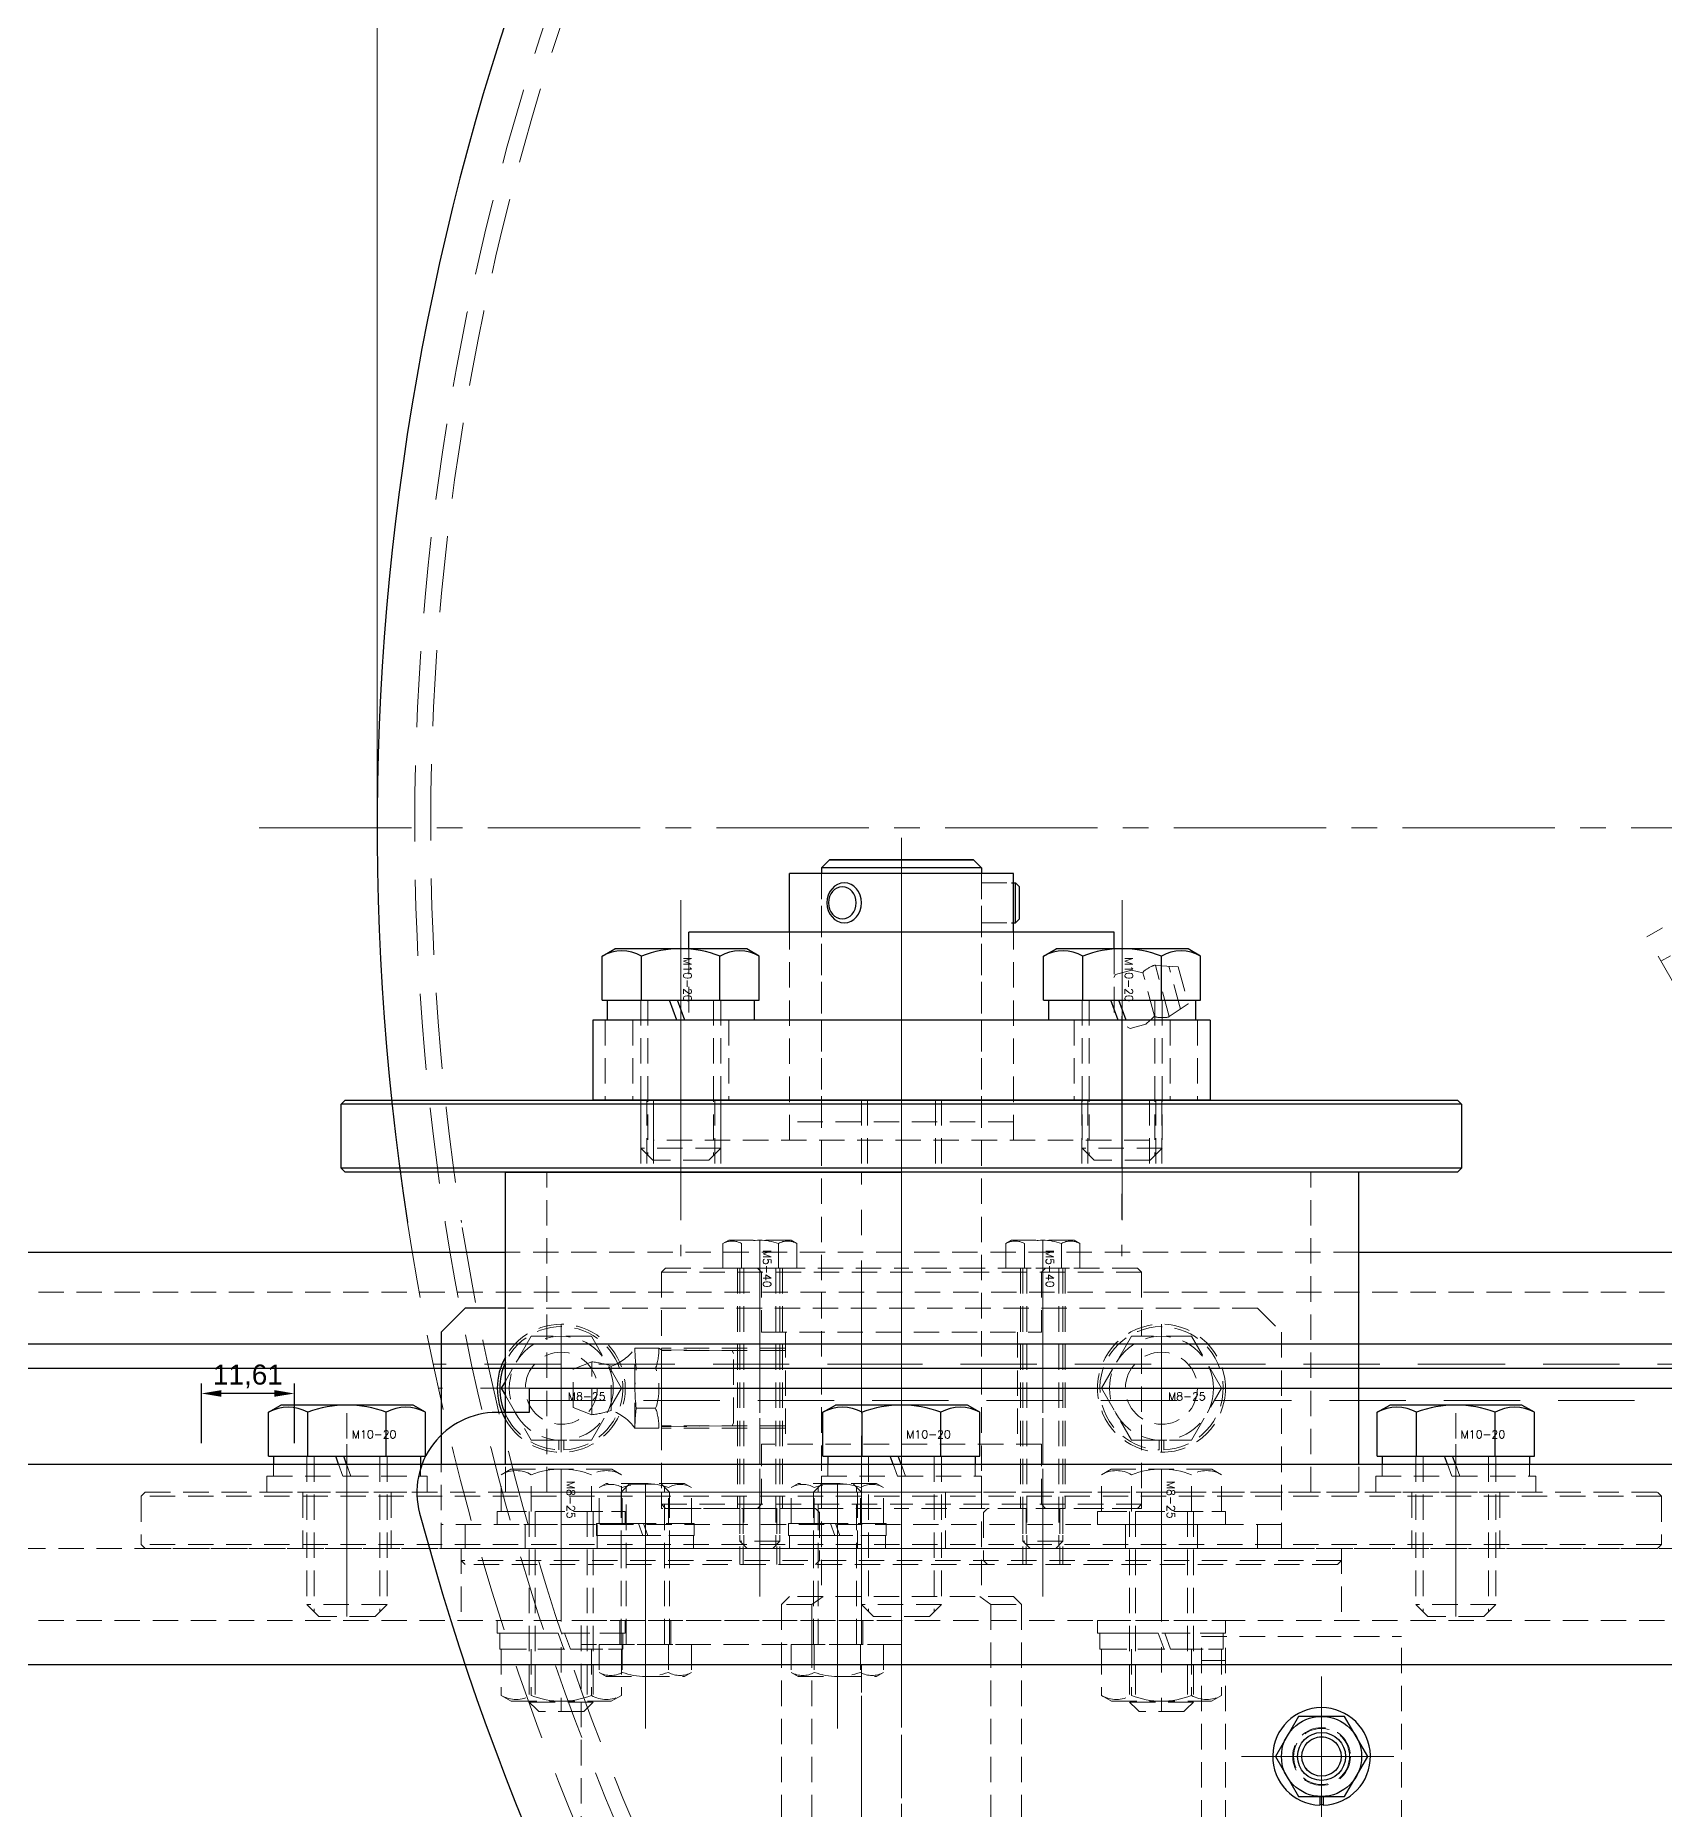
# Model space of a CAD drawing. Header units: millimetres. Extents: x 0 to 10987, y 0 to 7892.
# Drawn here: x 2085.9 to 2289.4, y 6575.8 to 6797.5 of the extents above; entities that cross this region are included whole.
import ezdxf

# ---------------------------------------------------------------- set-up
doc = ezdxf.new("R2010")
doc.units = ezdxf.units.MM
doc.linetypes.add('CENTER2', pattern=[28.575, 19.05, -3.175, 3.175, -3.175])
doc.linetypes.add('HIDDEN2', pattern=[4.7625, 3.175, -1.5875])
for name, color, linetype, lineweight in [('01_外形線', 7, 'Continuous', 25), ('03_かくれ線', 6, 'HIDDEN2', 13), ('04_中心線', 1, 'CENTER2', 9), ('07_寸法線', 3, 'Continuous', 9)]:
    doc.layers.add(name, color=color, linetype=linetype, lineweight=lineweight)
doc.styles.add('KSS_TXT', font='txt.shx', dxfattribs={"bigfont": 'extfont2.shx'})
doc.styles.get("Standard").update_dxf_attribs({"font": 'arial.ttf'})
doc.styles.add('寸法用', font='simplex.shx', dxfattribs={"width": 0.8, "bigfont": '@extfont2.shx'})
doc.dimstyles.new('ISO-25', dxfattribs={"dimtxt": 2.5, "dimasz": 2.5, "dimexe": 1.25, "dimexo": 0.625, "dimtad": 1, "dimtxsty": 'Standard', "dimcen": 2.5, "dimadec": 0, "dimazin": 0, "dimtfac": 1, "dimtmove": 0, "dimatfit": 3, "dimfxl": 1, "dimarcsym": 0})
doc.dimstyles.new('機械製図用', dxfattribs={"dimtxt": 3.5, "dimasz": 3.5, "dimexe": 2, "dimexo": 0, "dimgap": 1.2, "dimtad": 1, "dimdsep": 46, "dimtxsty": '寸法用', "dimblk": 'OPEN30', "dimcen": 0, "dimclrd": 256, "dimclre": 256, "dimclrt": 7, "dimazin": 2, "dimtm": 1e-09, "dimtfac": 0.75, "dimtmove": 0, "dimatfit": 3, "dimldrblk": 'OPEN30', "dimfxl": 1, "dimlwd": -1, "dimlwe": -1, "dimarcsym": 0})

# ---------------------------------------------------------------- blocks, each defined once
blk = doc.blocks.new('_Open30')
at = {"color": 0, "linetype": 'ByBlock', "lineweight": -2}
for p, q in [((-1, 0.268), (0, 0)), ((0, 0), (-1, -0.268)), ((0, 0), (-1, 0))]:
    blk.add_line(p, q, dxfattribs=at)
blk = doc.blocks.new('*D387')
at = {"layer": '07_寸法線', "transparency": 16777216}
for p, q in [((2029.08, 6791.94), (2029.08, 6839.85)), ((2128.58, 6701.44), (2128.58, 6839.85)), ((2125.08, 6837.85), (2032.58, 6837.85))]:
    blk.add_line(p, q, dxfattribs=at)
at = {"layer": 'Defpoints', "color": 0, "transparency": 16777216}
for p in [(2029.08, 6837.85), (2029.08, 6788.94), (2128.58, 6698.44)]:
    blk.add_point(p, dxfattribs=at)
at = {"layer": '07_寸法線', "transparency": 16777216, "xscale": 3.5, "yscale": 3.5, "zscale": 3.5, "rotation": 180}
blk.add_blockref('_Open30', (2029.08, 6837.85), dxfattribs=at)
at = {"layer": '07_寸法線', "transparency": 16777216, "xscale": 3.5, "yscale": 3.5, "zscale": 3.5}
blk.add_blockref('_Open30', (2128.58, 6837.85), dxfattribs=at)
at = {"layer": '07_寸法線', "color": 7, "transparency": 16777216, "insert": (2078.83, 6854.29), "char_height": 20, "attachment_point": 5, "style": '寸法用'}
blk.add_mtext('(100)', dxfattribs=at)
blk = doc.blocks.new('*D406')
at = {"layer": '01_外形線', "color": 0, "lineweight": -2, "transparency": 16777216}
for p, q in [((2106.6, 6621.57), (2106.6, 6629.04)), ((2115.72, 6627.79), (2109.1, 6627.79)), ((2118.22, 6621.57), (2118.22, 6629.04))]:
    blk.add_line(p, q, dxfattribs=at)
at = {"layer": '01_外形線', "color": 0, "transparency": 16777216}
for points in [[(2109.1, 6628.21), (2109.1, 6627.38), (2106.6, 6627.79)], [(2115.72, 6628.21), (2115.72, 6627.38), (2118.22, 6627.79)]]:
    blk.add_solid(points, dxfattribs=at)
at = {"layer": 'Defpoints', "color": 0, "transparency": 16777216}
for p in [(2106.6, 6627.79), (2106.6, 6620.94), (2118.22, 6620.94)]:
    blk.add_point(p, dxfattribs=at)
at = {"layer": '01_外形線', "color": 0, "transparency": 16777216, "insert": (2112.41, 6629.92), "char_height": 2.5, "attachment_point": 5}
blk.add_mtext('11,61', dxfattribs=at)
blk = doc.blocks.new('*D435')
at = {"layer": '07_寸法線', "transparency": 16777216}
for p, q in [((2029.08, 6791.94), (2029.08, 6974.12)), ((2206.63, 6947.39), (2206.63, 6974.12)), ((2203.13, 6972.12), (2032.58, 6972.12))]:
    blk.add_line(p, q, dxfattribs=at)
at = {"layer": 'Defpoints', "color": 0, "transparency": 16777216}
for p in [(2029.08, 6972.12), (2206.63, 6944.39), (2029.08, 6788.94)]:
    blk.add_point(p, dxfattribs=at)
at = {"layer": '07_寸法線', "transparency": 16777216, "xscale": 3.5, "yscale": 3.5, "zscale": 3.5, "rotation": 180}
blk.add_blockref('_Open30', (2029.08, 6972.12), dxfattribs=at)
at = {"layer": '07_寸法線', "transparency": 16777216, "xscale": 3.5, "yscale": 3.5, "zscale": 3.5}
blk.add_blockref('_Open30', (2206.63, 6972.12), dxfattribs=at)
at = {"layer": '07_寸法線', "color": 7, "transparency": 16777216, "insert": (2117.85, 6988.56), "char_height": 20, "attachment_point": 5, "style": '寸法用'}
blk.add_mtext('(178)', dxfattribs=at)

msp = doc.modelspace()

# ---------------------------------------------------------------- linework, layer by layer
at = {"layer": '01_外形線'}
for p, q in [((2184.078, 6693.442), (2185.078, 6694.442)), ((2184.078, 6693.442), (2185.078, 6694.442)), ((2203.078, 6694.442), (2185.078, 6694.442)), ((2185.078, 6694.442), (2203.078, 6694.442)), ((2204.078, 6693.442), (2203.078, 6694.442)), ((2203.078, 6694.442), (2204.078, 6693.442)), ((2208.078, 6692.742), (2180.078, 6692.742)), ((2180.078, 6685.442), (2180.078, 6692.742)), ((2204.078, 6693.442), (2184.078, 6693.442)), ((2204.078, 6693.442), (2184.078, 6693.442)), ((2184.078, 6693.442), (2184.078, 6692.742)), ((2204.078, 6693.442), (2204.078, 6692.742)), ((2207.853, 6691.592), (2208.353, 6691.592)), ((2208.078, 6685.442), (2208.078, 6692.742)), ((2208.853, 6691.092), (2208.353, 6691.592)), ((2208.353, 6686.592), (2208.353, 6691.592)), ((2208.853, 6687.092), (2208.853, 6691.092)), ((2208.853, 6687.092), (2208.353, 6686.592)), ((2220.655, 6685.442), (2167.501, 6685.442)), ((2167.501, 6683.342), (2167.501, 6685.442)), ((2207.853, 6686.592), (2208.353, 6686.592)), ((2220.655, 6683.342), (2220.655, 6685.442)), ((2156.686, 6682.438), (2158.251, 6683.342)), ((2156.686, 6676.942), (2156.686, 6682.438)), ((2174.751, 6683.342), (2158.251, 6683.342)), ((2161.593, 6676.942), (2161.593, 6682.438)), ((2171.408, 6676.942), (2171.408, 6682.438)), ((2176.316, 6682.438), (2174.751, 6683.342)), ((2176.316, 6676.942), (2176.316, 6682.438)), ((2211.84, 6682.438), (2213.405, 6683.342)), ((2211.84, 6676.942), (2211.84, 6682.438)), ((2229.905, 6683.342), (2213.405, 6683.342)), ((2216.748, 6676.942), (2216.748, 6682.438)), ((2226.563, 6676.942), (2226.563, 6682.438)), ((2231.47, 6682.438), (2229.905, 6683.342)), ((2231.47, 6676.942), (2231.47, 6682.438)), ((2156.686, 6676.942), (2176.316, 6676.942)), ((2157.301, 6676.942), (2157.301, 6674.442)), ((2166.001, 6674.442), (2165.091, 6676.942)), ((2167.001, 6674.442), (2166.091, 6676.942)), ((2175.701, 6674.442), (2175.701, 6676.942)), ((2211.84, 6676.942), (2231.47, 6676.942)), ((2212.455, 6676.942), (2212.455, 6674.442)), ((2221.155, 6674.442), (2220.245, 6676.942)), ((2222.155, 6674.442), (2221.245, 6676.942)), ((2230.855, 6674.442), (2230.855, 6676.942)), ((2232.655, 6674.442), (2155.501, 6674.442)), ((2155.501, 6674.442), (2155.501, 6664.442)), ((2175.701, 6674.442), (2157.301, 6674.442)), ((2230.855, 6674.442), (2212.455, 6674.442)), ((2232.655, 6674.442), (2232.655, 6664.442)), ((2124.078, 6663.942), (2124.578, 6664.442)), ((2124.078, 6655.942), (2124.078, 6663.942)), ((2264.078, 6663.942), (2124.078, 6663.942)), ((2124.578, 6664.442), (2263.578, 6664.442)), ((2232.655, 6664.442), (2155.501, 6664.442)), ((2263.578, 6664.442), (2264.078, 6663.942)), ((2264.078, 6663.942), (2264.078, 6655.942)), ((2124.578, 6655.442), (2124.078, 6655.942)), ((2264.078, 6655.942), (2124.078, 6655.942)), ((2264.078, 6655.942), (2263.578, 6655.442)), ((2263.578, 6655.442), (2124.578, 6655.442)), ((2144.585, 6655.442), (2194.078, 6655.442)), ((2144.585, 6618.942), (2144.585, 6655.442)), ((2251.228, 6655.442), (2194.078, 6655.442)), ((2251.228, 6618.942), (2251.228, 6655.442)), ((2251.228, 6645.442), (2349.078, 6645.442)), ((2029.078, 6630.942), (2829.078, 6630.942)), ((2144.585, 6629.329), (2144.073, 6628.442)), ((2144.073, 6628.442), (2144.585, 6627.555)), ((2114.981, 6625.438), (2116.546, 6626.342)), ((2114.981, 6619.942), (2114.981, 6625.438)), ((2133.046, 6626.342), (2116.546, 6626.342)), ((2119.889, 6619.942), (2119.889, 6625.438)), ((2129.704, 6619.942), (2129.704, 6625.438)), ((2134.611, 6625.438), (2133.046, 6626.342)), ((2134.611, 6619.942), (2134.611, 6625.438)), ((2184.263, 6625.438), (2185.828, 6626.342)), ((2184.263, 6619.942), (2184.263, 6625.438)), ((2202.328, 6626.342), (2185.828, 6626.342)), ((2189.171, 6619.942), (2189.171, 6625.438)), ((2198.986, 6619.942), (2198.986, 6625.438)), ((2203.893, 6625.438), (2202.328, 6626.342)), ((2203.893, 6619.942), (2203.893, 6625.438)), ((2253.545, 6625.438), (2255.11, 6626.342)), ((2253.545, 6619.942), (2253.545, 6625.438)), ((2271.61, 6626.342), (2255.11, 6626.342)), ((2258.453, 6619.942), (2258.453, 6625.438)), ((2268.268, 6619.942), (2268.268, 6625.438)), ((2273.175, 6625.438), (2271.61, 6626.342)), ((2273.175, 6619.942), (2273.175, 6625.438)), ((2114.981, 6619.942), (2134.611, 6619.942)), ((2115.596, 6619.942), (2115.596, 6618.942)), ((2123.75, 6618.942), (2123.386, 6619.942)), ((2124.75, 6618.942), (2124.386, 6619.942)), ((2133.996, 6619.942), (2133.996, 6618.942)), ((2184.263, 6619.942), (2203.893, 6619.942)), ((2184.878, 6619.942), (2184.878, 6618.942)), ((2193.032, 6618.942), (2192.668, 6619.942)), ((2194.032, 6618.942), (2193.668, 6619.942)), ((2203.278, 6619.942), (2203.278, 6618.942)), ((2253.545, 6619.942), (2273.175, 6619.942)), ((2254.16, 6619.942), (2254.16, 6618.942)), ((2262.314, 6618.942), (2261.95, 6619.942)), ((2263.314, 6618.942), (2262.95, 6619.942)), ((2272.56, 6619.942), (2272.56, 6618.942)), ((2243.691, 6587.442), (2240.805, 6582.442)), ((2249.465, 6587.442), (2243.691, 6587.442)), ((2252.352, 6582.442), (2249.465, 6587.442)), ((2240.805, 6582.442), (2243.691, 6577.442)), ((2249.465, 6577.442), (2252.352, 6582.442)), ((2243.691, 6577.442), (2249.465, 6577.442)), ((2246.353, 6577.442), (2246.353, 6576.346)), ((2246.803, 6577.442), (2246.803, 6576.346))]:
    msp.add_line(p, q, dxfattribs=at)
for points in [[(2029.078, 6618.942), (2029.078, 6645.442), (2144.585, 6645.442)], [(2144.585, 6638.442), (2139.578, 6638.442), (2136.578, 6635.442), (2136.578, 6618.942)]]:
    msp.add_lwpolyline(points, dxfattribs=at)
msp.add_lwpolyline([(2029.078, 6593.942), (2829.078, 6593.942), (2829.078, 6633.942), (2029.078, 6633.942)], close=True, dxfattribs=at)
msp.add_lwpolyline([(2147.578, 6625.423), (2143.53, 6625.423, 0.4933243), (2133.872, 6612.829, 0.7668698), (2771.284, 6612.829, 0.4933243), (2761.627, 6625.423), (2757.578, 6625.423), (2757.578, 6628.423), (2147.578, 6628.423)], format="xyb", close=True, dxfattribs=at)
msp.add_lwpolyline([(2024.078, 6618.942), (2579.078, 6618.942, -0.4142136), (2589.078, 6608.942), (2589.078, 6328.942, -0.4142136), (2579.078, 6318.942), (2024.078, 6318.942), (2024.078, 6618.942)], format="xyb", dxfattribs=at)
for radius in [5, 3, 2.458]:
    msp.add_circle((2246.578, 6582.442), radius, dxfattribs=at)
for centre, radius, start, end in [((2452.578, 6698.444), 324, 147.37005, 188.74896), ((2159.14, 6678.188), 4.907, 60.00001, 119.99999), ((2166.501, 6669.563), 13.779, 69.136, 110.864), ((2173.862, 6678.188), 4.907, 60.00001, 119.99999), ((2214.294, 6678.188), 4.907, 60.00001, 119.99999), ((2221.655, 6669.563), 13.779, 69.136, 110.864), ((2229.017, 6678.188), 4.907, 60.00001, 119.99999), ((2151.578, 6628.442), 8, 150.94678, 209.05322), ((2151.578, 6628.442), 7.7, 155.26154, 204.73846), ((2117.435, 6621.188), 4.907, 60.00001, 119.99999), ((2124.796, 6612.563), 13.779, 69.136, 110.864), ((2132.157, 6621.188), 4.907, 60.00001, 119.99999), ((2186.717, 6621.188), 4.907, 60.00001, 119.99999), ((2194.078, 6612.563), 13.779, 69.136, 110.864), ((2201.439, 6621.188), 4.907, 60.00001, 119.99999), ((2255.999, 6621.188), 4.907, 60.00001, 119.99999), ((2263.36, 6612.563), 13.779, 69.136, 110.864), ((2270.721, 6621.188), 4.907, 60.00001, 119.99999), ((2246.578, 6582.442), 6.1, 272.11385, 267.88615), ((2246.578, 6582.442), 6, 267.88615, 272.1491)]:
    msp.add_arc(centre, radius, start, end, dxfattribs=at)
at = {"layer": '01_外形線', "extrusion": (0, 0, -1)}
for centre, major_axis in [((2186.941, 6689.092), (0, -2.5)), ((2186.691, 6689.092), (0, -2))]:
    msp.add_ellipse(centre, major_axis=major_axis, ratio=0.8660254, dxfattribs=at)
at = {"layer": '03_かくれ線', "ltscale": 3, "transparency": 33554559}
for p, q in [((2351.042, 6721.696), (2287.222, 6684.849)), ((2352.033, 6718.185), (2288.99, 6681.787)), ((2314.825, 6637.039), (2287.222, 6684.849)), ((2194.359, 6631.444), (2135.581, 6631.444)), ((2268.154, 6631.444), (2194.359, 6631.444)), ((2769.575, 6631.444), (2268.154, 6631.444)), ((2193.864, 6628.444), (2136.23, 6628.444)), ((2268.648, 6628.41), (2193.864, 6628.444)), ((2768.926, 6628.444), (2268.648, 6628.41))]:
    msp.add_line(p, q, dxfattribs=at)
at = {"layer": '03_かくれ線'}
for p, q in [((2184.078, 6692.742), (2184.078, 6602.442)), ((2184.078, 6661.742), (2184.078, 6692.742)), ((2204.078, 6692.742), (2204.078, 6602.442)), ((2204.078, 6661.742), (2204.078, 6692.742)), ((2204.078, 6691.601), (2207.853, 6691.592)), ((2180.078, 6659.442), (2180.078, 6685.442)), ((2204.078, 6686.601), (2207.853, 6686.592)), ((2208.078, 6659.442), (2208.078, 6685.442)), ((2167.501, 6683.342), (2167.501, 6674.442)), ((2220.655, 6683.342), (2220.655, 6674.442)), ((2220.844, 6680.144), (2222.817, 6680.672)), ((2222.817, 6680.672), (2224.265, 6680.335)), ((2225.714, 6674.926), (2224.265, 6680.336)), ((2225.822, 6681.27), (2228.663, 6681.1)), ((2227.531, 6674.895), (2225.822, 6681.27)), ((2228.938, 6675.825), (2227.506, 6681.169)), ((2228.663, 6681.1), (2229.906, 6676.463)), ((2220.632, 6679.776), (2220.844, 6680.144)), ((2161.501, 6676.942), (2161.501, 6658.442)), ((2162.401, 6676.942), (2162.401, 6657.542)), ((2170.601, 6676.942), (2170.601, 6657.542)), ((2171.501, 6676.942), (2171.501, 6658.442)), ((2216.655, 6676.942), (2216.655, 6658.442)), ((2217.555, 6676.942), (2217.555, 6657.542)), ((2225.755, 6676.942), (2225.755, 6657.542)), ((2226.655, 6676.942), (2226.655, 6658.442)), ((2229.906, 6676.463), (2227.531, 6674.895)), ((2157.078, 6674.442), (2157.078, 6664.442)), ((2160.501, 6674.442), (2160.501, 6664.442)), ((2172.501, 6674.442), (2172.501, 6664.442)), ((2215.655, 6674.442), (2215.655, 6664.442)), ((2222.656, 6673.382), (2222.289, 6673.594)), ((2222.656, 6673.382), (2224.629, 6673.911)), ((2224.629, 6673.911), (2225.171, 6674.419)), ((2225.196, 6674.442), (2225.714, 6674.926)), ((2227.655, 6674.442), (2227.655, 6664.442)), ((2231.078, 6674.442), (2231.078, 6664.442)), ((2161.528, 6664.442), (2161.528, 6655.442)), ((2162.278, 6664.442), (2162.278, 6655.442)), ((2163.078, 6664.442), (2163.078, 6655.442)), ((2163.078, 6659.442), (2163.078, 6664.442)), ((2170.778, 6664.442), (2170.778, 6655.442)), ((2171.528, 6664.442), (2171.528, 6655.442)), ((2189.078, 6664.442), (2189.078, 6655.442)), ((2189.828, 6664.442), (2189.828, 6655.442)), ((2198.328, 6664.442), (2198.328, 6655.442)), ((2199.078, 6664.442), (2199.078, 6655.442)), ((2216.628, 6664.442), (2216.628, 6655.442)), ((2217.378, 6664.442), (2217.378, 6655.442)), ((2225.078, 6664.442), (2225.078, 6655.442)), ((2225.078, 6664.442), (2225.078, 6659.442)), ((2225.878, 6664.442), (2225.878, 6655.442)), ((2226.628, 6664.442), (2226.628, 6655.442)), ((2208.078, 6661.742), (2180.078, 6661.742)), ((2161.501, 6658.442), (2163.001, 6656.942)), ((2171.501, 6658.442), (2161.501, 6658.442)), ((2225.078, 6659.442), (2163.078, 6659.442)), ((2171.501, 6658.442), (2170.001, 6656.942)), ((2216.655, 6658.442), (2218.155, 6656.942)), ((2226.655, 6658.442), (2216.655, 6658.442)), ((2226.655, 6658.442), (2225.155, 6656.942)), ((2170.001, 6656.942), (2163.001, 6656.942)), ((2225.155, 6656.942), (2218.155, 6656.942)), ((2149.781, 6615.442), (2149.781, 6655.442)), ((2194.078, 6615.442), (2194.078, 6655.442)), ((2245.228, 6615.442), (2245.228, 6655.442)), ((2171.782, 6646.527), (2172.5, 6646.942)), ((2180.3, 6646.942), (2172.5, 6646.942)), ((2181.019, 6646.527), (2180.3, 6646.942)), ((2207.137, 6646.527), (2207.856, 6646.942)), ((2215.656, 6646.942), (2207.856, 6646.942)), ((2216.375, 6646.527), (2215.656, 6646.942)), ((2251.228, 6645.442), (2144.585, 6645.442)), ((2171.782, 6643.442), (2171.782, 6646.527)), ((2174.091, 6643.442), (2174.091, 6646.527)), ((2178.71, 6643.442), (2178.71, 6646.527)), ((2181.019, 6643.442), (2181.019, 6646.527)), ((2207.137, 6643.442), (2207.137, 6646.527)), ((2209.446, 6643.442), (2209.446, 6646.527)), ((2214.065, 6643.442), (2214.065, 6646.527)), ((2216.375, 6643.442), (2216.375, 6646.527)), ((2164.078, 6642.942), (2164.578, 6643.442)), ((2164.078, 6642.942), (2164.078, 6613.942)), ((2164.078, 6642.942), (2194.078, 6642.942)), ((2164.578, 6643.442), (2194.078, 6643.442)), ((2171.782, 6643.442), (2181.019, 6643.442)), ((2173.6, 6643.442), (2173.6, 6613.442)), ((2173.9, 6643.442), (2173.9, 6609.342)), ((2174.4, 6643.442), (2174.4, 6608.842)), ((2176.078, 6643.442), (2176.578, 6642.942)), ((2176.578, 6642.942), (2176.578, 6635.442)), ((2178.4, 6643.442), (2178.4, 6608.842)), ((2178.9, 6643.442), (2178.9, 6609.342)), ((2179.2, 6643.442), (2179.2, 6613.442)), ((2223.578, 6643.442), (2194.078, 6643.442)), ((2224.078, 6642.942), (2194.078, 6642.942)), ((2207.137, 6643.442), (2216.375, 6643.442)), ((2208.956, 6643.442), (2208.956, 6613.442)), ((2209.256, 6643.442), (2209.256, 6609.342)), ((2209.756, 6643.442), (2209.756, 6608.842)), ((2212.078, 6643.442), (2211.578, 6642.942)), ((2211.578, 6642.942), (2211.578, 6635.442)), ((2213.756, 6643.442), (2213.756, 6608.842)), ((2214.256, 6643.442), (2214.256, 6609.342)), ((2214.556, 6643.442), (2214.556, 6613.442)), ((2224.078, 6642.942), (2223.578, 6643.442)), ((2224.078, 6642.942), (2224.078, 6613.942)), ((2029.078, 6640.442), (2349.078, 6640.442)), ((2238.578, 6638.442), (2144.585, 6638.442)), ((2238.578, 6638.442), (2241.578, 6635.442)), ((2151.578, 6635.942), (2151.578, 6620.942)), ((2226.578, 6635.942), (2226.578, 6620.942)), ((2147.825, 6634.942), (2144.585, 6629.329)), ((2155.331, 6634.942), (2147.825, 6634.942)), ((2151.578, 6622.842), (2151.578, 6634.042)), ((2159.084, 6628.442), (2155.331, 6634.942)), ((2176.578, 6635.442), (2211.578, 6635.442)), ((2179.578, 6635.442), (2179.578, 6621.442)), ((2208.578, 6635.442), (2208.578, 6621.442)), ((2222.825, 6634.942), (2219.073, 6628.442)), ((2230.331, 6634.942), (2222.825, 6634.942)), ((2226.578, 6622.842), (2226.578, 6634.042)), ((2234.084, 6628.442), (2230.331, 6634.942)), ((2241.578, 6635.442), (2241.578, 6608.442)), ((2153.078, 6630.842), (2155.378, 6631.742)), ((2155.378, 6625.142), (2155.378, 6631.742)), ((2160.778, 6623.442), (2160.778, 6633.442)), ((2160.778, 6633.442), (2163.778, 6633.442)), ((2164.078, 6633.242), (2163.778, 6633.442)), ((2179.578, 6633.442), (2164.078, 6633.442)), ((2164.078, 6633.242), (2172.908, 6633.144)), ((2164.078, 6623.642), (2164.078, 6633.242)), ((2179.578, 6633.142), (2164.078, 6633.142)), ((2164.078, 6624.111), (2164.078, 6632.773)), ((2173.078, 6632.773), (2172.908, 6633.144)), ((2173.078, 6624.111), (2173.078, 6632.773)), ((2153.078, 6626.042), (2153.078, 6630.842)), ((2157.815, 6625.671), (2157.815, 6631.213)), ((2160.949, 6630.942), (2163.357, 6630.942)), ((2144.585, 6627.555), (2147.825, 6621.942)), ((2152.578, 6628.442), (2174.078, 6628.442)), ((2155.331, 6621.942), (2159.084, 6628.442)), ((2219.073, 6628.442), (2222.825, 6621.942)), ((2230.331, 6621.942), (2234.084, 6628.442)), ((2153.078, 6626.042), (2155.378, 6625.142)), ((2160.949, 6625.942), (2163.357, 6625.942)), ((2160.778, 6623.442), (2163.778, 6623.442)), ((2179.578, 6623.742), (2164.078, 6623.742)), ((2164.078, 6623.642), (2172.909, 6623.742)), ((2179.578, 6623.442), (2164.078, 6623.442)), ((2173.078, 6624.111), (2172.908, 6623.739)), ((2147.825, 6621.942), (2155.331, 6621.942)), ((2151.278, 6621.942), (2151.278, 6620.748)), ((2151.878, 6621.942), (2151.878, 6620.748)), ((2211.578, 6621.442), (2176.578, 6621.442)), ((2176.578, 6613.942), (2176.578, 6621.442)), ((2211.578, 6613.942), (2211.578, 6621.442)), ((2222.825, 6621.942), (2230.331, 6621.942)), ((2226.278, 6621.942), (2226.278, 6620.748)), ((2226.878, 6621.942), (2226.878, 6620.748)), ((2115.596, 6617.442), (2115.596, 6618.942)), ((2119.796, 6619.942), (2119.796, 6601.442)), ((2120.696, 6619.942), (2120.696, 6600.542)), ((2123.75, 6618.942), (2124.296, 6617.442)), ((2124.75, 6618.942), (2125.296, 6617.442)), ((2128.896, 6619.942), (2128.896, 6600.542)), ((2129.796, 6619.942), (2129.796, 6601.442)), ((2133.996, 6617.442), (2133.996, 6618.942)), ((2136.578, 6608.442), (2136.578, 6618.942)), ((2144.073, 6617.646), (2145.278, 6618.342)), ((2144.585, 6615.442), (2144.585, 6618.942)), ((2157.878, 6618.342), (2145.278, 6618.342)), ((2159.084, 6617.646), (2157.878, 6618.342)), ((2184.878, 6617.442), (2184.878, 6618.942)), ((2189.078, 6619.942), (2189.078, 6601.442)), ((2189.978, 6619.942), (2189.978, 6600.542)), ((2193.032, 6618.942), (2193.578, 6617.442)), ((2194.032, 6618.942), (2194.578, 6617.442)), ((2198.178, 6619.942), (2198.178, 6600.542)), ((2199.078, 6619.942), (2199.078, 6601.442)), ((2203.278, 6617.442), (2203.278, 6618.942)), ((2219.073, 6617.646), (2220.278, 6618.342)), ((2232.878, 6618.342), (2220.278, 6618.342)), ((2234.084, 6617.646), (2232.878, 6618.342)), ((2251.228, 6615.442), (2251.228, 6618.942)), ((2254.16, 6617.442), (2254.16, 6618.942)), ((2258.36, 6619.942), (2258.36, 6601.442)), ((2259.26, 6619.942), (2259.26, 6600.542)), ((2262.314, 6618.942), (2262.86, 6617.442)), ((2263.314, 6618.942), (2263.86, 6617.442)), ((2267.46, 6619.942), (2267.46, 6600.542)), ((2268.36, 6619.942), (2268.36, 6601.442)), ((2272.56, 6617.442), (2272.56, 6618.942)), ((2114.796, 6617.442), (2134.796, 6617.442)), ((2114.796, 6617.442), (2114.796, 6615.442)), ((2134.796, 6617.442), (2134.796, 6615.442)), ((2144.073, 6613.042), (2144.073, 6617.646)), ((2147.825, 6613.042), (2147.825, 6617.646)), ((2155.331, 6613.042), (2155.331, 6617.646)), ((2156.305, 6616.038), (2157.178, 6616.542)), ((2156.305, 6611.542), (2156.305, 6616.038)), ((2166.978, 6616.542), (2157.178, 6616.542)), ((2159.078, 6615.442), (2160.078, 6616.442)), ((2159.084, 6613.042), (2159.084, 6617.646)), ((2159.191, 6611.542), (2159.191, 6616.038)), ((2159.678, 6596.442), (2159.678, 6616.042)), ((2160.078, 6616.442), (2164.078, 6616.442)), ((2162.078, 6616.542), (2162.078, 6611.542)), ((2165.078, 6615.442), (2164.078, 6616.442)), ((2164.478, 6596.442), (2164.478, 6616.042)), ((2164.965, 6611.542), (2164.965, 6616.038)), ((2167.852, 6616.038), (2166.978, 6616.542)), ((2167.852, 6611.542), (2167.852, 6616.038)), ((2180.305, 6616.038), (2181.178, 6616.542)), ((2180.305, 6611.542), (2180.305, 6616.038)), ((2190.978, 6616.542), (2181.178, 6616.542)), ((2183.078, 6615.442), (2184.078, 6616.442)), ((2183.191, 6611.542), (2183.191, 6616.038)), ((2183.678, 6596.442), (2183.678, 6616.042)), ((2184.078, 6617.442), (2204.078, 6617.442)), ((2184.078, 6617.442), (2184.078, 6615.442)), ((2184.078, 6616.442), (2188.078, 6616.442)), ((2186.078, 6616.542), (2186.078, 6611.542)), ((2189.078, 6615.442), (2188.078, 6616.442)), ((2188.478, 6596.442), (2188.478, 6616.042)), ((2188.965, 6611.542), (2188.965, 6616.038)), ((2191.852, 6616.038), (2190.978, 6616.542)), ((2191.852, 6611.542), (2191.852, 6616.038)), ((2204.078, 6617.442), (2204.078, 6615.442)), ((2219.073, 6613.042), (2219.073, 6617.646)), ((2222.825, 6613.042), (2222.825, 6617.646)), ((2230.331, 6613.042), (2230.331, 6617.646)), ((2234.084, 6613.042), (2234.084, 6617.646)), ((2253.36, 6617.442), (2273.36, 6617.442)), ((2253.36, 6617.442), (2253.36, 6615.442)), ((2273.36, 6617.442), (2273.36, 6615.442)), ((2099.578, 6615.442), (2099.078, 6614.942)), ((2099.078, 6614.942), (2099.078, 6608.942)), ((2289.078, 6614.942), (2099.078, 6614.942)), ((2099.578, 6615.442), (2288.578, 6615.442)), ((2114.796, 6615.442), (2134.796, 6615.442)), ((2119.296, 6615.442), (2119.296, 6608.442)), ((2130.296, 6615.442), (2130.296, 6608.442)), ((2144.585, 6615.442), (2194.078, 6615.442)), ((2159.078, 6615.442), (2165.078, 6615.442)), ((2159.078, 6615.442), (2159.078, 6609.042)), ((2164.078, 6613.442), (2164.078, 6615.442)), ((2164.078, 6613.942), (2194.078, 6613.942)), ((2164.078, 6613.942), (2164.578, 6613.442)), ((2165.078, 6615.442), (2165.078, 6609.042)), ((2176.578, 6613.942), (2176.078, 6613.442)), ((2183.078, 6615.442), (2189.078, 6615.442)), ((2183.078, 6615.442), (2183.078, 6609.042)), ((2184.078, 6615.442), (2204.078, 6615.442)), ((2188.578, 6615.442), (2188.578, 6608.442)), ((2189.078, 6615.442), (2189.078, 6609.042)), ((2251.228, 6615.442), (2194.078, 6615.442)), ((2224.078, 6613.942), (2194.078, 6613.942)), ((2199.578, 6615.442), (2199.578, 6608.442)), ((2211.578, 6613.942), (2212.078, 6613.442)), ((2224.078, 6613.942), (2223.578, 6613.442)), ((2224.078, 6613.442), (2224.078, 6615.442)), ((2253.36, 6615.442), (2273.36, 6615.442)), ((2257.86, 6615.442), (2257.86, 6608.442)), ((2268.86, 6615.442), (2268.86, 6608.442)), ((2288.578, 6615.442), (2289.078, 6614.942)), ((2289.078, 6614.942), (2289.078, 6608.942)), ((2143.578, 6613.042), (2159.578, 6613.042)), ((2143.578, 6611.442), (2143.578, 6613.042)), ((2144.073, 6613.042), (2159.084, 6613.042)), ((2147.578, 6613.042), (2147.578, 6593.342)), ((2148.328, 6613.042), (2148.328, 6593.342)), ((2154.828, 6613.042), (2154.828, 6593.342)), ((2155.578, 6613.042), (2155.578, 6593.342)), ((2161.232, 6611.542), (2155.978, 6611.542)), ((2155.978, 6611.542), (2155.978, 6610.042)), ((2167.852, 6611.542), (2156.305, 6611.542)), ((2159.578, 6611.442), (2159.578, 6613.042)), ((2161.778, 6610.042), (2161.232, 6611.542)), ((2168.178, 6611.542), (2161.832, 6611.542)), ((2162.378, 6610.042), (2161.832, 6611.542)), ((2162.078, 6611.542), (2162.078, 6610.042)), ((2183.328, 6613.442), (2164.078, 6613.442)), ((2164.578, 6613.442), (2194.078, 6613.442)), ((2168.178, 6610.042), (2168.178, 6611.542)), ((2173.9, 6613.442), (2173.9, 6606.442)), ((2174.3, 6613.442), (2174.3, 6606.442)), ((2178.5, 6613.442), (2178.5, 6606.442)), ((2178.9, 6613.442), (2178.9, 6606.442)), ((2185.232, 6611.542), (2179.978, 6611.542)), ((2179.978, 6611.542), (2179.978, 6610.042)), ((2191.852, 6611.542), (2180.305, 6611.542)), ((2183.328, 6613.442), (2183.828, 6612.942)), ((2183.828, 6612.942), (2183.828, 6606.942)), ((2185.778, 6610.042), (2185.232, 6611.542)), ((2192.178, 6611.542), (2185.832, 6611.542)), ((2186.378, 6610.042), (2185.832, 6611.542)), ((2186.078, 6611.542), (2186.078, 6610.042)), ((2192.178, 6610.042), (2192.178, 6611.542)), ((2223.578, 6613.442), (2194.078, 6613.442)), ((2204.828, 6613.442), (2204.328, 6612.942)), ((2204.328, 6612.942), (2204.328, 6606.942)), ((2224.078, 6613.442), (2204.828, 6613.442)), ((2209.256, 6613.442), (2209.256, 6606.442)), ((2209.656, 6613.442), (2209.656, 6606.442)), ((2213.856, 6613.442), (2213.856, 6606.442)), ((2214.256, 6613.442), (2214.256, 6606.442)), ((2218.578, 6613.042), (2234.578, 6613.042)), ((2218.578, 6611.442), (2218.578, 6613.042)), ((2219.073, 6613.042), (2234.084, 6613.042)), ((2222.578, 6613.042), (2222.578, 6593.342)), ((2223.328, 6613.042), (2223.328, 6593.342)), ((2229.828, 6613.042), (2229.828, 6593.342)), ((2230.578, 6613.042), (2230.578, 6593.342)), ((2234.578, 6611.442), (2234.578, 6613.042)), ((2241.578, 6611.442), (2136.578, 6611.442)), ((2139.578, 6608.442), (2139.578, 6611.442)), ((2159.578, 6611.442), (2143.578, 6611.442)), ((2147.078, 6608.442), (2147.078, 6611.442)), ((2161.778, 6610.042), (2155.978, 6610.042)), ((2156.078, 6608.442), (2156.078, 6611.442)), ((2156.078, 6610.042), (2168.078, 6610.042)), ((2156.078, 6610.042), (2156.078, 6608.442)), ((2168.178, 6610.042), (2162.378, 6610.042)), ((2168.078, 6610.042), (2168.078, 6608.442)), ((2173.9, 6609.342), (2174.8, 6608.442)), ((2178.9, 6609.342), (2173.9, 6609.342)), ((2178.9, 6609.342), (2178, 6608.442)), ((2185.778, 6610.042), (2179.978, 6610.042)), ((2180.078, 6610.042), (2192.078, 6610.042)), ((2180.078, 6610.042), (2180.078, 6608.442)), ((2192.178, 6610.042), (2186.378, 6610.042)), ((2192.078, 6610.042), (2192.078, 6608.442)), ((2209.256, 6609.342), (2210.156, 6608.442)), ((2214.256, 6609.342), (2209.256, 6609.342)), ((2214.256, 6609.342), (2213.356, 6608.442)), ((2234.578, 6611.442), (2218.578, 6611.442)), ((2222.078, 6608.442), (2222.078, 6611.442)), ((2231.078, 6608.442), (2231.078, 6611.442)), ((2238.578, 6608.442), (2238.578, 6611.442)), ((2099.078, 6608.942), (2099.578, 6608.442)), ((2289.078, 6608.942), (2099.078, 6608.942)), ((2288.578, 6608.442), (2099.578, 6608.442)), ((2241.578, 6608.442), (2136.578, 6608.442)), ((2139.078, 6608.442), (2139.078, 6599.442)), ((2139.078, 6606.942), (2139.078, 6608.442)), ((2156.078, 6608.442), (2168.078, 6608.442)), ((2159.078, 6596.442), (2159.078, 6609.042)), ((2165.078, 6596.442), (2165.078, 6609.042)), ((2178, 6608.442), (2174.8, 6608.442)), ((2180.078, 6608.442), (2192.078, 6608.442)), ((2183.078, 6596.442), (2183.078, 6609.042)), ((2189.078, 6596.442), (2189.078, 6609.042)), ((2213.356, 6608.442), (2210.156, 6608.442)), ((2249.078, 6608.442), (2249.078, 6599.442)), ((2249.078, 6608.442), (2249.078, 6606.942)), ((2289.078, 6608.942), (2288.578, 6608.442)), ((2139.578, 6606.442), (2139.078, 6606.942)), ((2249.078, 6606.942), (2139.078, 6606.942)), ((2248.578, 6606.442), (2139.578, 6606.442)), ((2183.828, 6606.942), (2183.328, 6606.442)), ((2204.328, 6606.942), (2204.828, 6606.442)), ((2248.578, 6606.442), (2249.078, 6606.942)), ((2119.796, 6601.442), (2121.296, 6599.942)), ((2129.796, 6601.442), (2119.796, 6601.442)), ((2129.796, 6601.442), (2128.296, 6599.942)), ((2179.078, 6601.442), (2180.078, 6602.442)), ((2179.078, 6601.442), (2179.078, 6341.442)), ((2182.898, 6601.442), (2179.078, 6601.442)), ((2208.078, 6602.442), (2180.078, 6602.442)), ((2184.28, 6602.442), (2182.898, 6601.442)), ((2182.898, 6601.442), (2182.898, 6335.442)), ((2189.078, 6601.442), (2190.578, 6599.942)), ((2199.078, 6601.442), (2189.078, 6601.442)), ((2199.078, 6601.442), (2197.578, 6599.942)), ((2203.876, 6602.442), (2205.258, 6601.442)), ((2205.258, 6601.442), (2205.258, 6335.442)), ((2205.258, 6601.442), (2209.078, 6601.442)), ((2209.078, 6601.442), (2208.078, 6602.442)), ((2209.078, 6601.442), (2209.078, 6341.442)), ((2258.36, 6601.442), (2259.86, 6599.942)), ((2268.36, 6601.442), (2258.36, 6601.442)), ((2268.36, 6601.442), (2266.86, 6599.942)), ((2128.296, 6599.942), (2121.296, 6599.942)), ((2143.578, 6599.442), (2159.578, 6599.442)), ((2143.578, 6597.842), (2143.578, 6599.442)), ((2154.078, 6338.442), (2154.078, 6599.442)), ((2154.078, 6599.442), (2194.078, 6599.442)), ((2158.878, 6596.442), (2158.878, 6599.442)), ((2159.578, 6597.842), (2159.578, 6599.442)), ((2165.278, 6596.442), (2165.278, 6599.442)), ((2182.878, 6596.442), (2182.878, 6599.442)), ((2189.278, 6596.442), (2189.278, 6599.442)), ((2197.578, 6599.942), (2190.578, 6599.942)), ((2194.078, 6599.442), (2194.078, 6338.442)), ((2218.578, 6599.442), (2234.578, 6599.442)), ((2218.578, 6597.842), (2218.578, 6599.442)), ((2234.578, 6597.842), (2234.578, 6599.442)), ((2266.86, 6599.942), (2259.86, 6599.942)), ((2159.578, 6597.842), (2143.578, 6597.842)), ((2143.878, 6597.842), (2151.178, 6597.842)), ((2143.878, 6597.842), (2143.878, 6595.842)), ((2151.178, 6597.842), (2151.906, 6595.842)), ((2151.978, 6597.842), (2159.278, 6597.842)), ((2151.978, 6597.842), (2152.706, 6595.842)), ((2194.078, 6596.442), (2154.078, 6596.442)), ((2156.305, 6596.442), (2156.305, 6592.946)), ((2156.305, 6596.442), (2167.852, 6596.442)), ((2159.191, 6596.442), (2159.191, 6592.946)), ((2159.278, 6595.842), (2159.278, 6597.842)), ((2164.965, 6596.442), (2164.965, 6592.946)), ((2167.852, 6596.442), (2167.852, 6592.946)), ((2180.305, 6596.442), (2180.305, 6592.946)), ((2180.305, 6596.442), (2191.852, 6596.442)), ((2183.191, 6596.442), (2183.191, 6592.946)), ((2188.965, 6596.442), (2188.965, 6592.946)), ((2191.852, 6596.442), (2191.852, 6592.946)), ((2234.578, 6597.842), (2218.578, 6597.842)), ((2218.878, 6597.842), (2226.178, 6597.842)), ((2218.878, 6597.842), (2218.878, 6595.842)), ((2226.178, 6597.842), (2226.906, 6595.842)), ((2226.978, 6597.842), (2234.278, 6597.842)), ((2226.978, 6597.842), (2227.706, 6595.842)), ((2231.578, 6597.442), (2256.578, 6597.442)), ((2231.578, 6340.442), (2231.578, 6597.442)), ((2234.278, 6595.842), (2234.278, 6597.842)), ((2234.578, 6340.442), (2234.578, 6597.442)), ((2256.578, 6340.442), (2256.578, 6597.442)), ((2143.878, 6595.842), (2151.906, 6595.842)), ((2144.073, 6595.842), (2159.084, 6595.842)), ((2144.073, 6595.842), (2144.073, 6590.067)), ((2147.825, 6595.842), (2147.825, 6590.067)), ((2152.706, 6595.842), (2159.278, 6595.842)), ((2155.331, 6595.842), (2155.331, 6590.067)), ((2159.084, 6595.842), (2159.084, 6590.067)), ((2218.878, 6595.842), (2226.906, 6595.842)), ((2219.073, 6595.842), (2234.084, 6595.842)), ((2219.073, 6595.842), (2219.073, 6590.067)), ((2222.825, 6595.842), (2222.825, 6590.067)), ((2227.706, 6595.842), (2234.278, 6595.842)), ((2230.331, 6595.842), (2230.331, 6590.067)), ((2231.578, 6594.442), (2234.578, 6594.442)), ((2234.084, 6595.842), (2234.084, 6590.067)), ((2147.578, 6593.342), (2147.578, 6589.242)), ((2148.328, 6593.342), (2148.328, 6588.492)), ((2154.828, 6593.342), (2154.828, 6588.492)), ((2155.578, 6593.342), (2155.578, 6589.242)), ((2156.305, 6592.946), (2157.178, 6592.442)), ((2157.178, 6592.442), (2166.978, 6592.442)), ((2167.852, 6592.946), (2166.978, 6592.442)), ((2180.305, 6592.946), (2181.178, 6592.442)), ((2181.178, 6592.442), (2190.978, 6592.442)), ((2191.852, 6592.946), (2190.978, 6592.442)), ((2222.578, 6593.342), (2222.578, 6589.242)), ((2223.328, 6593.342), (2223.328, 6588.492)), ((2229.828, 6593.342), (2229.828, 6588.492)), ((2230.578, 6593.342), (2230.578, 6589.242)), ((2144.073, 6590.067), (2145.328, 6589.342)), ((2145.328, 6589.342), (2157.828, 6589.342)), ((2159.084, 6590.067), (2157.828, 6589.342)), ((2219.073, 6590.067), (2220.328, 6589.342)), ((2220.328, 6589.342), (2232.828, 6589.342)), ((2234.084, 6590.067), (2232.828, 6589.342)), ((2246.578, 6346.842), (2246.578, 6591.042)), ((2155.578, 6589.242), (2147.578, 6589.242)), ((2147.578, 6589.242), (2148.478, 6588.342)), ((2148.478, 6588.342), (2148.778, 6588.042)), ((2154.378, 6588.042), (2148.778, 6588.042)), ((2154.678, 6588.342), (2154.378, 6588.042)), ((2155.578, 6589.242), (2154.678, 6588.342)), ((2230.578, 6589.242), (2222.578, 6589.242)), ((2222.578, 6589.242), (2223.478, 6588.342)), ((2223.478, 6588.342), (2223.778, 6588.042)), ((2229.378, 6588.042), (2223.778, 6588.042)), ((2229.678, 6588.342), (2229.378, 6588.042)), ((2230.578, 6589.242), (2229.678, 6588.342)), ((2237.978, 6582.442), (2255.178, 6582.442))]:
    msp.add_line(p, q, dxfattribs=at)
at = {"layer": '03_かくれ線', "ltscale": 3}
msp.add_line((2147.578, 6626.923), (2757.578, 6626.923), dxfattribs=at)
at = {"layer": '03_かくれ線', "transparency": 33554559}
msp.add_line((2189.078, 6343.942), (2189.078, 6593.942), dxfattribs=at)
at = {"layer": '03_かくれ線'}
msp.add_lwpolyline([(2029.078, 6599.442), (2349.078, 6599.442), (2349.078, 6608.442), (2029.078, 6608.442), (2029.078, 6599.442)], dxfattribs=at)
for centre, radius in [((2226.578, 6628.442), 8), ((2151.578, 6628.442), 6.5), ((2226.578, 6628.442), 6.5), ((2151.578, 6628.442), 4.5), ((2151.578, 6628.442), 4.5), ((2226.578, 6628.442), 4.5), ((2226.578, 6628.442), 4.5), ((2246.578, 6582.442), 3.6), ((2246.578, 6582.442), 3.5), ((2246.578, 6582.442), 2.458)]:
    msp.add_circle(centre, radius, dxfattribs=at)
at = {"layer": '03_かくれ線', "ltscale": 3}
for radius, start, end in [(319.319, 147.83342, 188.87824), (317.319, 147.60602, 188.93465)]:
    msp.add_arc((2452.578, 6698.444), radius, start, end, dxfattribs=at)
at = {"layer": '03_かくれ線', "ltscale": 3, "transparency": 33554559}
for radius, start, end in [(324, 188.74896, 349.18729), (319.319, 188.87824, 349.02683), (317.319, 189.04728, 348.95681)]:
    msp.add_arc((2452.578, 6698.444), radius, start, end, dxfattribs=at)
at = {"layer": '03_かくれ線'}
for centre, radius, start, end in [((2176.4, 6640.309), 6.633, 69.62535, 110.37465), ((2211.756, 6640.309), 6.633, 69.62535, 110.37465), ((2172.936, 6644.527), 2.309, 60.00001, 119.99999), ((2179.865, 6644.527), 2.309, 60.00001, 119.99999), ((2208.292, 6644.527), 2.309, 60.00001, 119.99999), ((2215.22, 6644.527), 2.309, 60.00001, 119.99999), ((2151.578, 6628.442), 8, 209.05322, 150.94678), ((2151.578, 6628.442), 7.7, 272.23287, 155.26154), ((2226.578, 6628.442), 7.7, 272.23287, 267.76713), ((2154.22, 6620.526), 11.276, 71.40681, 84.10417), ((2155.866, 6636.888), 6, 288.95365, 324.94921), ((2151.578, 6628.442), 7.7, 204.73846, 267.76713), ((2154.22, 6636.358), 11.276, 275.89583, 288.59319), ((2155.866, 6619.996), 6, 35.05079, 71.04635), ((2145.949, 6614.396), 3.753, 60.00001, 119.99999), ((2151.578, 6607.877), 10.465, 68.98558, 111.01442), ((2157.207, 6614.396), 3.753, 60.00001, 119.99999), ((2220.949, 6614.396), 3.753, 60.00001, 119.99999), ((2226.578, 6607.877), 10.465, 68.98558, 111.01442), ((2232.207, 6614.396), 3.753, 60.00001, 119.99999), ((2157.748, 6613.538), 2.887, 60.00001, 119.99999), ((2162.078, 6608.028), 8.514, 70.18087, 109.81913), ((2166.408, 6613.538), 2.887, 60.00001, 119.99999), ((2181.748, 6613.538), 2.887, 60.00001, 119.99999), ((2186.078, 6608.028), 8.514, 70.18087, 109.81913), ((2190.408, 6613.538), 2.887, 60.00001, 119.99999), ((2157.748, 6595.446), 2.887, 240.00001, 299.99999), ((2162.078, 6600.956), 8.514, 250.18087, 289.81913), ((2166.408, 6595.446), 2.887, 240.00001, 299.99999), ((2181.748, 6595.446), 2.887, 240.00001, 299.99999), ((2186.078, 6600.956), 8.514, 250.18087, 289.81913), ((2190.408, 6595.446), 2.887, 240.00001, 299.99999), ((2145.949, 6593.317), 3.753, 240.00001, 299.99999), ((2151.578, 6599.418), 10.077, 248.13461, 291.86539), ((2157.207, 6593.317), 3.753, 240.00001, 299.99999), ((2220.949, 6593.317), 3.753, 240.00001, 299.99999), ((2226.578, 6599.418), 10.077, 248.13461, 291.86539), ((2232.207, 6593.317), 3.753, 240.00001, 299.99999)]:
    msp.add_arc(centre, radius, start, end, dxfattribs=at)
at = {"layer": '03_かくれ線', "extrusion": (0, 0, -1)}
for centre, major_axis, ratio, start_param, end_param in [((2225.044, 6680.803), (-0.779, -0.467), 0.1832021, 0.0001243, 3.1415927), ((2161.943, 6633.442), (0, -4.8), 0.2427772, 7.3061385, 7.8539816), ((2161.943, 6628.442), (0, -4.8), 0.2427772, 7.3061385, 8.4017922), ((2161.943, 6623.442), (0, -4.8), 0.2427772, 7.8539677, 8.4017922)]:
    msp.add_ellipse(centre, major_axis=major_axis, ratio=ratio, start_param=start_param, end_param=end_param, dxfattribs=at)
at = {"layer": '03_かくれ線'}
for centre, major_axis, ratio, start_param, end_param in [((2226.623, 6674.911), (-0.908, 0.016), 0.1832021, 0.0001243, 3.1415927), ((2161.943, 6633.442), (0, -3.924), 0.4675957, 7.1631657, 7.8539816), ((2161.943, 6628.442), (0, -3.924), 0.4675957, 7.1631657, 8.5447976), ((2161.943, 6623.442), (0, -3.924), 0.4675957, 7.8539816, 8.5447976)]:
    msp.add_ellipse(centre, major_axis=major_axis, ratio=ratio, start_param=start_param, end_param=end_param, dxfattribs=at)
at = {"layer": '04_中心線'}
for p, q in [((2113.81, 6698.444), (2791.346, 6698.444)), ((2194.078, 6157.442), (2194.078, 6699.442)), ((2194.078, 6656.112), (2194.078, 6696.072)), ((2166.501, 6689.442), (2166.501, 6649.442)), ((2221.655, 6689.442), (2221.655, 6649.442)), ((2166.501, 6656.942), (2166.501, 6683.342)), ((2221.655, 6656.942), (2221.655, 6683.342)), ((2166.528, 6674.942), (2166.528, 6644.942)), ((2194.078, 6674.942), (2194.078, 6644.942)), ((2221.628, 6674.942), (2221.628, 6644.942)), ((2194.078, 6609.442), (2194.078, 6661.442)), ((2189.078, 6282.442), (2189.078, 6655.442)), ((2176.4, 6646.942), (2176.4, 6608.442)), ((2194.078, 6648.442), (2194.078, 6608.442)), ((2211.756, 6646.942), (2211.756, 6608.442)), ((2176.4, 6644.442), (2176.4, 6612.442)), ((2189.078, 6603.442), (2189.078, 6643.442)), ((2211.756, 6644.442), (2211.756, 6612.442)), ((2151.578, 6636.442), (2151.578, 6620.442)), ((2151.578, 6635.942), (2151.578, 6620.942)), ((2151.578, 6620.942), (2151.578, 6635.942)), ((2226.578, 6636.442), (2226.578, 6620.442)), ((2226.578, 6635.942), (2226.578, 6620.942)), ((2226.578, 6620.942), (2226.578, 6635.942)), ((2159.578, 6628.442), (2143.578, 6628.442)), ((2234.078, 6628.442), (2144.078, 6628.442)), ((2144.078, 6628.442), (2234.078, 6628.442)), ((2227.828, 6628.442), (2160.328, 6628.442)), ((2234.578, 6628.442), (2218.578, 6628.442)), ((2124.796, 6599.942), (2124.796, 6626.342)), ((2194.078, 6599.942), (2194.078, 6626.342)), ((2263.36, 6599.942), (2263.36, 6626.342)), ((2194.078, 6624.442), (2194.078, 6597.442)), ((2124.796, 6621.442), (2124.796, 6602.442)), ((2263.36, 6621.442), (2263.36, 6602.442)), ((2151.578, 6618.342), (2151.578, 6588.042)), ((2226.578, 6618.342), (2226.578, 6588.042)), ((2151.578, 6603.442), (2151.578, 6616.442)), ((2162.078, 6616.442), (2162.078, 6588.942)), ((2176.4, 6617.442), (2176.4, 6602.442)), ((2186.078, 6616.442), (2186.078, 6588.942)), ((2211.756, 6617.442), (2211.756, 6602.442)), ((2226.578, 6603.442), (2226.578, 6616.442)), ((2162.078, 6585.942), (2162.078, 6609.942)), ((2186.078, 6585.942), (2186.078, 6609.942)), ((2194.078, 6608.442), (2194.078, 6599.442)), ((2246.578, 6345.442), (2246.578, 6592.442)), ((2246.578, 6588.542), (2246.578, 6576.342)), ((2236.578, 6582.442), (2256.578, 6582.442)), ((2252.678, 6582.442), (2240.478, 6582.442))]:
    msp.add_line(p, q, dxfattribs=at)

# ---------------------------------------------------------------- texts
at = {"layer": '03_かくれ線', "style": 'KSS_TXT'}
for s, p in [('M10-20', (2166.861, 6682.3)), ('M10-20', (2222.015, 6682.3)), ('M5-40', (2176.787, 6645.738)), ('M5-40', (2212.142, 6645.738)), ('M8-25', (2152.258, 6616.866)), ('M8-25', (2227.258, 6616.866))]:
    msp.add_text(s, height=1, rotation=270, dxfattribs=at).set_placement(p)
for s, p in [('M8-25', (2152.389, 6626.933)), ('M8-25', (2227.389, 6626.933)), ('M10-20', (2125.396, 6622.182)), ('M10-20', (2194.678, 6622.182)), ('M10-20', (2263.96, 6622.182))]:
    msp.add_text(s, height=1, dxfattribs=at).set_placement(p)

# ---------------------------------------------------------------- dimensions: what is measured, and where the dimension line sits
at = {"layer": '01_外形線'}
dim = msp.add_linear_dim(base=(2106.602, 6627.793), p1=(2118.215, 6620.944), p2=(2106.602, 6620.944), dimstyle='ISO-25', dxfattribs=at)
dim.commit()
dim.dimension.update_dxf_attribs({"geometry": '*D406', "text_midpoint": (2112.409, 6629.92)})
at = {"layer": '07_寸法線'}
for base, p1, p2, picture, middle in [((2029.078, 6972.123), (2206.63, 6944.392), (2029.078, 6788.942), '*D435', (2117.854, 6988.561)), ((2029.07813, 6837.84746), (2128.57814, 6698.4441), (2029.07813, 6788.94193), '*D387', (2078.82813, 6854.28556))]:
    dim = msp.add_linear_dim(base=base, p1=p1, p2=p2, text='(<>)', dimstyle='機械製図用', override={"dimtxt": 20, "dimexo": 3, "dimdec": 0}, dxfattribs=at)
    dim.commit()
    dim.dimension.update_dxf_attribs({"geometry": picture, "text_midpoint": middle})

doc.saveas('drawing.dxf')
